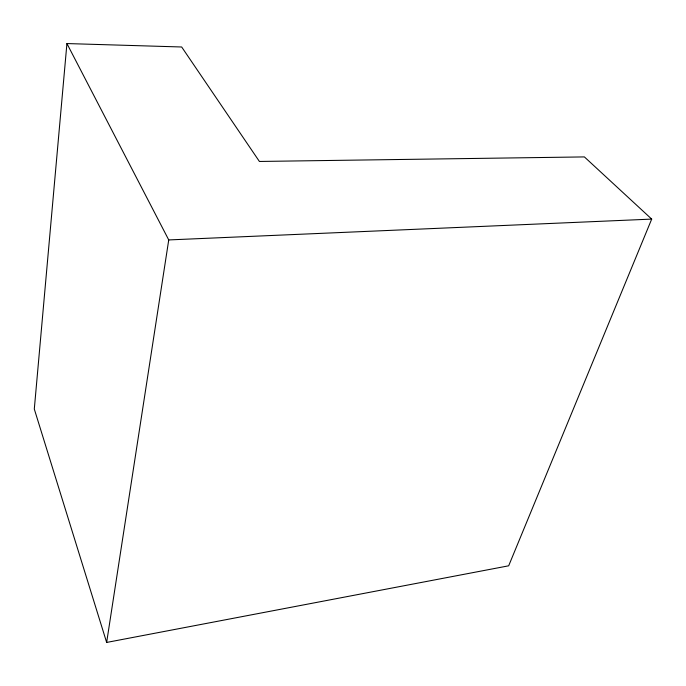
<?xml version="1.0" encoding="UTF-8"?>
<svg xmlns="http://www.w3.org/2000/svg" width="686" height="686" viewBox="0 0 686 686"><rect width="100%" height="100%" fill="white"/><g stroke="black" fill="none" stroke-linecap="round" stroke-linejoin="round"><path stroke-width="1.03" d="M66.928 43.561L34.3 409.045L106.647 642.439L508.678 565.804L651.7 219.1L584.386 156.914L259.411 161.459L181.679 46.991L66.928 43.561L168.739 239.929L106.647 642.439M168.739 239.929L651.7 219.1"/></g></svg>
